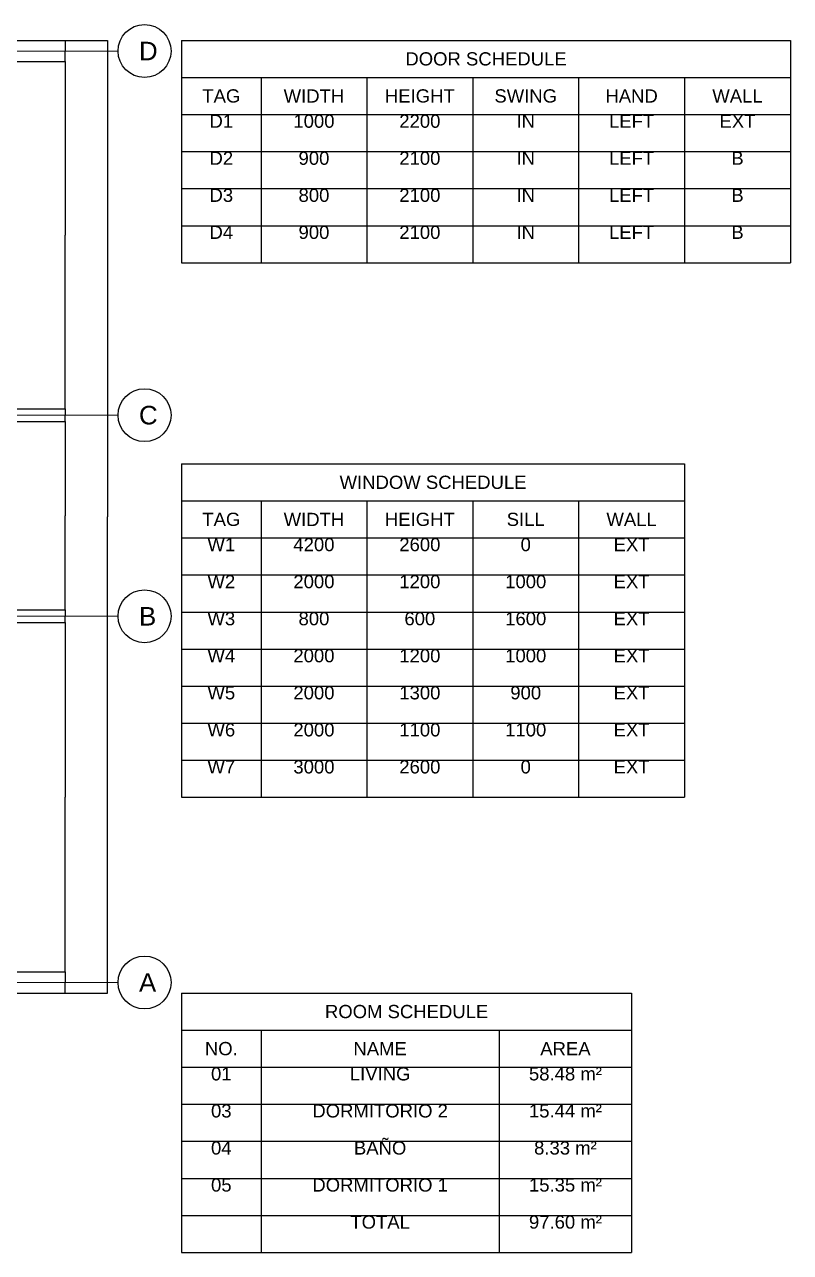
# Model space of a CAD drawing. Header units: millimetres. Extents: x -1900 to 19750, y -2450 to 10900.
# Drawn here: x 12517 to 19750, y -2450 to 9150 of the extents above; entities that cross this region are included whole.
import ezdxf

# ---------------------------------------------------------------- set-up
doc = ezdxf.new("R2010")
doc.units = ezdxf.units.MM
doc.header["$MEASUREMENT"] = 0
doc.linetypes.add('CENTER', pattern=[2, 1.25, -0.25, 0.25, -0.25])
for name, color, linetype, lineweight in [('A-DIMEN-T-N', 2, 'Continuous', 18), ('A-GRID-E-N', 1, 'CENTER', 18), ('A-SYMB-T-N', 7, 'Continuous', 25)]:
    doc.layers.add(name, color=color, linetype=linetype, lineweight=lineweight)
doc.styles.get("Standard").update_dxf_attribs({"font": 'arial.ttf'})
doc.dimstyles.get("Standard").update_dxf_attribs({"dimtxt": 0.18, "dimasz": 0.18, "dimexe": 0.18, "dimexo": 0.0625, "dimgap": 0.09, "dimtad": 0, "dimtih": 1, "dimtoh": 1, "dimdec": 4, "dimzin": 0, "dimdsep": 46, "dimtxsty": 'Standard', "dimcen": 0.09, "dimadec": 0, "dimazin": 0, "dimtfac": 1, "dimtdec": 4, "dimtofl": 0, "dimtmove": 0, "dimatfit": 3, "dimfxl": 1, "dimtolj": 1, "dimtzin": 0, "dimarcsym": 0})

# ---------------------------------------------------------------- blocks, each defined once
blk = doc.blocks.new('*D37')
at = {"layer": 'A-DIMEN-T-N', "color": 0, "lineweight": -2, "transparency": 16777216}
for p, q in [((12000.0625, 200.0000000000001), (12900.18000000002, 200.0000000000003)), ((12900.00000000002, 199.8200000000002), (12900.00000000002, 100.1819031377901)), ((12000.0625, 0), (12900.18000000002, 1.448e-13)), ((12900.00000000002, 0.1800000000001447), (12900.00000000002, 99.8180968622103))]:
    blk.add_line(p, q, dxfattribs=at)
at = {"layer": 'A-DIMEN-T-N', "color": 0, "transparency": 16777216}
for points in [[(12899.97000000002, 199.8200000000002), (12900.03000000002, 199.8200000000002), (12900.00000000002, 200.0000000000003)], [(12899.97000000002, 0.1800000000001447), (12900.03000000002, 0.1800000000001447), (12900.00000000002, 1.447e-13)]]:
    blk.add_solid(points, dxfattribs=at)
at = {"layer": 'Defpoints', "color": 0, "transparency": 16777216}
for p in [(12000, 200.0000000000001), (12900.00000000002, 200.0000000000003), (12000, 0)]:
    blk.add_point(p, dxfattribs=at)
at = {"layer": 'A-DIMEN-T-N', "color": 0, "transparency": 16777216, "insert": (12900.00000000002, 99.9999999999965), "char_height": 0.18, "attachment_point": 5}
blk.add_mtext('\\A1;200.0000', dxfattribs=at)
blk = doc.blocks.new('*D38')
at = {"layer": 'A-DIMEN-T-N', "color": 0, "lineweight": -2, "transparency": 16777216}
for p, q in [((12000.0625, 3500.000000000002), (12900.18000000002, 3500.000000000002)), ((12900.00000000002, 3499.820000000002), (12900.00000000002, 1850.181964529333)), ((12900.00000000002, 200.1800000000002), (12900.00000000002, 1849.81803547067)), ((12000.0625, 200.0000000000001), (12900.18000000002, 200.0000000000003))]:
    blk.add_line(p, q, dxfattribs=at)
at = {"layer": 'A-DIMEN-T-N', "color": 0, "transparency": 16777216}
for points in [[(12899.97000000002, 3499.820000000002), (12900.03000000002, 3499.820000000002), (12900.00000000002, 3500.000000000002)], [(12899.97000000002, 200.1800000000002), (12900.03000000002, 200.1800000000002), (12900.00000000002, 200.0000000000003)]]:
    blk.add_solid(points, dxfattribs=at)
at = {"layer": 'Defpoints', "color": 0, "transparency": 16777216}
for p in [(12000, 3500.000000000002), (12900.00000000002, 3500.000000000002), (12000, 200.0000000000001)]:
    blk.add_point(p, dxfattribs=at)
at = {"layer": 'A-DIMEN-T-N', "color": 0, "transparency": 16777216, "insert": (12900.00000000002, 1849.999999999997), "char_height": 0.18, "attachment_point": 5}
blk.add_mtext('\\A1;3300.0000', dxfattribs=at)
blk = doc.blocks.new('*D39')
at = {"layer": 'A-DIMEN-T-N', "color": 0, "lineweight": -2, "transparency": 16777216}
for p, q in [((12000.0625, 3620.000000000002), (12900.18000000002, 3620.000000000002)), ((12900.00000000002, 3619.820000000002), (12900.00000000002, 3560.181903137792)), ((12000.0625, 3500.000000000002), (12900.18000000002, 3500.000000000002)), ((12900.00000000002, 3500.180000000002), (12900.00000000002, 3559.818096862212))]:
    blk.add_line(p, q, dxfattribs=at)
at = {"layer": 'A-DIMEN-T-N', "color": 0, "transparency": 16777216}
for points in [[(12899.97000000002, 3619.820000000002), (12900.03000000002, 3619.820000000002), (12900.00000000002, 3620.000000000002)], [(12899.97000000002, 3500.180000000002), (12900.03000000002, 3500.180000000002), (12900.00000000002, 3500.000000000002)]]:
    blk.add_solid(points, dxfattribs=at)
at = {"layer": 'Defpoints', "color": 0, "transparency": 16777216}
for p in [(12000, 3620.000000000002), (12900.00000000002, 3620.000000000002), (12000, 3500.000000000002)]:
    blk.add_point(p, dxfattribs=at)
at = {"layer": 'A-DIMEN-T-N', "color": 0, "transparency": 16777216, "insert": (12900.00000000002, 3559.999999999997), "char_height": 0.18, "attachment_point": 5}
blk.add_mtext('\\A1;120.0000', dxfattribs=at)
blk = doc.blocks.new('*D40')
at = {"layer": 'A-DIMEN-T-N', "color": 0, "lineweight": -2, "transparency": 16777216}
for p, q in [((12000.0625, 5400.000000000002), (12900.18000000002, 5400.000000000002)), ((12900.00000000002, 5399.820000000001), (12900.00000000002, 4510.181903137792)), ((12900.00000000002, 3620.180000000002), (12900.00000000002, 4509.818096862211)), ((12000.0625, 3620.000000000002), (12900.18000000002, 3620.000000000002))]:
    blk.add_line(p, q, dxfattribs=at)
at = {"layer": 'A-DIMEN-T-N', "color": 0, "transparency": 16777216}
for points in [[(12899.97000000002, 5399.820000000001), (12900.03000000002, 5399.820000000001), (12900.00000000002, 5400.000000000002)], [(12899.97000000002, 3620.180000000002), (12900.03000000002, 3620.180000000002), (12900.00000000002, 3620.000000000002)]]:
    blk.add_solid(points, dxfattribs=at)
at = {"layer": 'Defpoints', "color": 0, "transparency": 16777216}
for p in [(12000, 5400.000000000002), (12900.00000000002, 5400.000000000002), (12000, 3620.000000000002)]:
    blk.add_point(p, dxfattribs=at)
at = {"layer": 'A-DIMEN-T-N', "color": 0, "transparency": 16777216, "insert": (12900.00000000002, 4509.999999999997), "char_height": 0.18, "attachment_point": 5}
blk.add_mtext('\\A1;1780.0000', dxfattribs=at)
blk = doc.blocks.new('*D41')
at = {"layer": 'A-DIMEN-T-N', "color": 0, "lineweight": -2, "transparency": 16777216}
for p, q in [((12000.0625, 5520.000000000002), (12900.18000000002, 5520.000000000002)), ((12900.00000000002, 5519.820000000001), (12900.00000000002, 5460.181903137792)), ((12900.00000000002, 5400.180000000002), (12900.00000000002, 5459.818096862211)), ((12000.0625, 5400.000000000002), (12900.18000000002, 5400.000000000002))]:
    blk.add_line(p, q, dxfattribs=at)
at = {"layer": 'A-DIMEN-T-N', "color": 0, "transparency": 16777216}
for points in [[(12899.97000000002, 5519.820000000001), (12900.03000000002, 5519.820000000001), (12900.00000000002, 5520.000000000002)], [(12899.97000000002, 5400.180000000002), (12900.03000000002, 5400.180000000002), (12900.00000000002, 5400.000000000002)]]:
    blk.add_solid(points, dxfattribs=at)
at = {"layer": 'Defpoints', "color": 0, "transparency": 16777216}
for p in [(12000, 5520.000000000002), (12900.00000000002, 5520.000000000002), (12000, 5400.000000000002)]:
    blk.add_point(p, dxfattribs=at)
at = {"layer": 'A-DIMEN-T-N', "color": 0, "transparency": 16777216, "insert": (12900.00000000002, 5459.999999999997), "char_height": 0.18, "attachment_point": 5}
blk.add_mtext('\\A1;120.0000', dxfattribs=at)
blk = doc.blocks.new('*D42')
at = {"layer": 'A-DIMEN-T-N', "color": 0, "lineweight": -2, "transparency": 16777216}
for p, q in [((12000.0625, 8800.000000000004), (12900.18000000002, 8800.000000000005)), ((12900.00000000002, 8799.820000000005), (12900.00000000002, 7160.181964529336)), ((12900.00000000002, 5520.180000000002), (12900.00000000002, 7159.818035470673)), ((12000.0625, 5520.000000000002), (12900.18000000002, 5520.000000000002))]:
    blk.add_line(p, q, dxfattribs=at)
at = {"layer": 'A-DIMEN-T-N', "color": 0, "transparency": 16777216}
for points in [[(12899.97000000002, 8799.820000000005), (12900.03000000002, 8799.820000000005), (12900.00000000002, 8800.000000000005)], [(12899.97000000002, 5520.180000000002), (12900.03000000002, 5520.180000000002), (12900.00000000002, 5520.000000000002)]]:
    blk.add_solid(points, dxfattribs=at)
at = {"layer": 'Defpoints', "color": 0, "transparency": 16777216}
for p in [(12000, 8800.000000000004), (12900.00000000002, 8800.000000000005), (12000, 5520.000000000002)]:
    blk.add_point(p, dxfattribs=at)
at = {"layer": 'A-DIMEN-T-N', "color": 0, "transparency": 16777216, "insert": (12900.00000000002, 7159.999999999998), "char_height": 0.18, "attachment_point": 5}
blk.add_mtext('\\A1;3280.0000', dxfattribs=at)
blk = doc.blocks.new('*D43')
at = {"layer": 'A-DIMEN-T-N', "color": 0, "lineweight": -2, "transparency": 16777216}
for p, q in [((12000.0625, 9000.000000000005), (12900.18000000002, 9000.000000000005)), ((12900.00000000002, 8999.820000000005), (12900.00000000002, 8900.181903137795)), ((12900.00000000002, 8800.180000000006), (12900.00000000002, 8899.818096862216)), ((12000.0625, 8800.000000000004), (12900.18000000002, 8800.000000000005))]:
    blk.add_line(p, q, dxfattribs=at)
at = {"layer": 'A-DIMEN-T-N', "color": 0, "transparency": 16777216}
for points in [[(12899.97000000002, 8999.820000000005), (12900.03000000002, 8999.820000000005), (12900.00000000002, 9000.000000000005)], [(12899.97000000002, 8800.180000000006), (12900.03000000002, 8800.180000000006), (12900.00000000002, 8800.000000000005)]]:
    blk.add_solid(points, dxfattribs=at)
at = {"layer": 'Defpoints', "color": 0, "transparency": 16777216}
for p in [(12000, 9000.000000000005), (12900.00000000002, 9000.000000000005), (12000, 8800.000000000004)]:
    blk.add_point(p, dxfattribs=at)
at = {"layer": 'A-DIMEN-T-N', "color": 0, "transparency": 16777216, "insert": (12900.00000000002, 8900), "char_height": 0.18, "attachment_point": 5}
blk.add_mtext('\\A1;200.0000', dxfattribs=at)
blk = doc.blocks.new('*D44')
at = {"layer": 'A-DIMEN-T-N', "color": 0, "lineweight": -2, "transparency": 16777216}
for p, q in [((12000.0625, 9000.000000000005), (13300.18000000002, 9000.000000000005)), ((13300.00000000002, 8999.820000000005), (13300.00000000002, 4500.181903137792)), ((13300.00000000002, 0.1800000000002091), (13300.00000000002, 4499.818096862212)), ((12000.0625, 0), (13300.18000000002, 2.091e-13))]:
    blk.add_line(p, q, dxfattribs=at)
at = {"layer": 'A-DIMEN-T-N', "color": 0, "transparency": 16777216}
for points in [[(13299.97000000002, 8999.820000000005), (13300.03000000002, 8999.820000000005), (13300.00000000002, 9000.000000000005)], [(13299.97000000002, 0.1800000000002091), (13300.03000000002, 0.1800000000002091), (13300.00000000002, 2.091e-13)]]:
    blk.add_solid(points, dxfattribs=at)
at = {"layer": 'Defpoints', "color": 0, "transparency": 16777216}
for p in [(12000, 9000.000000000005), (13300.00000000002, 9000.000000000005), (12000, 0)]:
    blk.add_point(p, dxfattribs=at)
at = {"layer": 'A-DIMEN-T-N', "color": 0, "transparency": 16777216, "insert": (13300.00000000002, 4499.999999999997), "char_height": 0.18, "attachment_point": 5}
blk.add_mtext('\\A1;9000.0000', dxfattribs=at)
blk = doc.blocks.new('*T45')
at = {"layer": 'A-SYMB-T-N', "color": 0, "linetype": 'ByBlock', "lineweight": -2, "transparency": 16777216}
for p, q in [((0, 0), (5750, 0)), ((0, 0), (0, -2100)), ((5750, 0), (5750, -2100)), ((0, -350), (5750, -350)), ((750, -350), (750, -2100)), ((1750, -350), (1750, -2100)), ((2750, -350), (2750, -2100)), ((3750, -350), (3750, -2100)), ((4750, -350), (4750, -2100)), ((0, -700), (5750, -700)), ((0, -1050), (5750, -1050)), ((0, -1400), (5750, -1400)), ((0, -1750), (5750, -1750)), ((0, -2100), (5750, -2100))]:
    blk.add_line(p, q, dxfattribs=at)
at = {"layer": 'A-SYMB-T-N', "color": 0, "transparency": 16777216, "char_height": 125}
for s, insert, width, attachment_point in [('DOOR SCHEDULE', (2875, -175), 5749.88, 5), ('TAG', (375, -525), 749.88, 5), ('WIDTH', (1250, -525), 999.8800000000001, 5), ('HEIGHT', (2250, -525), 999.8800000000001, 5), ('SWING', (3250, -525), 999.8800000000001, 5), ('HAND', (4250, -525), 999.8800000000001, 5), ('WALL', (5250, -525), 999.8800000000001, 5), ('D1', (375, -700.0599999999995), 749.88, 2), ('1000', (1250, -700.0599999999995), 999.8800000000001, 2), ('2200', (2250, -700.0599999999995), 999.8800000000001, 2), ('IN', (3250, -700.0599999999995), 999.8800000000001, 2), ('LEFT', (4250, -700.0599999999995), 999.8800000000001, 2), ('EXT', (5250, -700.0599999999995), 999.8800000000001, 2), ('D2', (375, -1050.06), 749.88, 2), ('900', (1250, -1050.06), 999.8800000000001, 2), ('2100', (2250, -1050.06), 999.8800000000001, 2), ('IN', (3250, -1050.06), 999.8800000000001, 2), ('LEFT', (4250, -1050.06), 999.8800000000001, 2), ('B', (5250, -1050.06), 999.8800000000001, 2), ('D3', (375, -1400.06), 749.88, 2), ('800', (1250, -1400.06), 999.8800000000001, 2), ('2100', (2250, -1400.06), 999.8800000000001, 2), ('IN', (3250, -1400.06), 999.8800000000001, 2), ('LEFT', (4250, -1400.06), 999.8800000000001, 2), ('B', (5250, -1400.06), 999.8800000000001, 2), ('D4', (375, -1750.06), 749.88, 2), ('900', (1250, -1750.06), 999.8800000000001, 2), ('2100', (2250, -1750.06), 999.8800000000001, 2), ('IN', (3250, -1750.06), 999.8800000000001, 2), ('LEFT', (4250, -1750.06), 999.8800000000001, 2), ('B', (5250, -1750.06), 999.8800000000001, 2)]:
    blk.add_mtext(s, dxfattribs=dict(at, insert=insert, width=width, attachment_point=attachment_point))
blk = doc.blocks.new('*T46')
at = {"layer": 'A-SYMB-T-N', "color": 0, "linetype": 'ByBlock', "lineweight": -2, "transparency": 16777216}
for p, q in [((0, 0), (4750, 0)), ((0, 0), (0, -3150)), ((4750, 0), (4750, -3150)), ((0, -350), (4750, -350)), ((750, -350), (750, -3150)), ((1750, -350), (1750, -3150)), ((2750, -350), (2750, -3150)), ((3750, -350), (3750, -3150)), ((0, -700), (4750, -700)), ((0, -1050), (4750, -1050)), ((0, -1400), (4750, -1400)), ((0, -1750), (4750, -1750)), ((0, -2100), (4750, -2100)), ((0, -2450), (4750, -2450)), ((0, -2800), (4750, -2800)), ((0, -3150), (4750, -3150))]:
    blk.add_line(p, q, dxfattribs=at)
at = {"layer": 'A-SYMB-T-N', "color": 0, "transparency": 16777216, "char_height": 125}
for s, insert, width, attachment_point in [('WINDOW SCHEDULE', (2375, -175), 4749.88, 5), ('TAG', (375, -525), 749.88, 5), ('WIDTH', (1250, -525), 999.8800000000001, 5), ('HEIGHT', (2250, -525), 999.8800000000001, 5), ('SILL', (3250, -525), 999.8800000000001, 5), ('WALL', (4250, -525), 999.8800000000001, 5), ('W1', (375, -700.0600000000003), 749.88, 2), ('4200', (1250, -700.0600000000003), 999.8800000000001, 2), ('2600', (2250, -700.0600000000003), 999.8800000000001, 2), ('0', (3250, -700.0600000000003), 999.8800000000001, 2), ('EXT', (4250, -700.0600000000003), 999.8800000000001, 2), ('W2', (375, -1050.06), 749.88, 2), ('2000', (1250, -1050.06), 999.8800000000001, 2), ('1200', (2250, -1050.06), 999.8800000000001, 2), ('1000', (3250, -1050.06), 999.8800000000001, 2), ('EXT', (4250, -1050.06), 999.8800000000001, 2), ('W3', (375, -1400.06), 749.88, 2), ('800', (1250, -1400.06), 999.8800000000001, 2), ('600', (2250, -1400.06), 999.8800000000001, 2), ('1600', (3250, -1400.06), 999.8800000000001, 2), ('EXT', (4250, -1400.06), 999.8800000000001, 2), ('W4', (375, -1750.06), 749.88, 2), ('2000', (1250, -1750.06), 999.8800000000001, 2), ('1200', (2250, -1750.06), 999.8800000000001, 2), ('1000', (3250, -1750.06), 999.8800000000001, 2), ('EXT', (4250, -1750.06), 999.8800000000001, 2), ('W5', (375, -2100.06), 749.88, 2), ('2000', (1250, -2100.06), 999.8800000000001, 2), ('1300', (2250, -2100.06), 999.8800000000001, 2), ('900', (3250, -2100.06), 999.8800000000001, 2), ('EXT', (4250, -2100.06), 999.8800000000001, 2), ('W6', (375, -2450.06), 749.88, 2), ('2000', (1250, -2450.06), 999.8800000000001, 2), ('1100', (2250, -2450.06), 999.8800000000001, 2), ('1100', (3250, -2450.06), 999.8800000000001, 2), ('EXT', (4250, -2450.06), 999.8800000000001, 2), ('W7', (375, -2800.06), 749.88, 2), ('3000', (1250, -2800.06), 999.8800000000001, 2), ('2600', (2250, -2800.06), 999.8800000000001, 2), ('0', (3250, -2800.06), 999.8800000000001, 2), ('EXT', (4250, -2800.06), 999.8800000000001, 2)]:
    blk.add_mtext(s, dxfattribs=dict(at, insert=insert, width=width, attachment_point=attachment_point))
blk = doc.blocks.new('*T47')
at = {"layer": 'A-SYMB-T-N', "color": 0, "linetype": 'ByBlock', "lineweight": -2, "transparency": 16777216}
for p, q in [((0, 0), (4250, 0)), ((0, 0), (0, -2450)), ((4250, 0), (4250, -2450)), ((0, -350), (4250, -350)), ((750, -350), (750, -2450)), ((3000, -350), (3000, -2450)), ((0, -700), (4250, -700)), ((0, -1050), (4250, -1050)), ((0, -1400), (4250, -1400)), ((0, -1750), (4250, -1750)), ((0, -2100), (4250, -2100)), ((0, -2450), (4250, -2450))]:
    blk.add_line(p, q, dxfattribs=at)
at = {"layer": 'A-SYMB-T-N', "color": 0, "transparency": 16777216, "char_height": 125}
for s, insert, width, attachment_point in [('ROOM SCHEDULE', (2125, -175), 4249.88, 5), ('NO.', (375, -525), 749.88, 5), ('NAME', (1875, -525), 2249.88, 5), ('AREA', (3625, -525), 1249.88, 5), ('01', (375, -700.06), 749.88, 2), ('LIVING', (1875, -700.06), 2249.88, 2), ('58.48 m²', (3625, -700.06), 1249.88, 2), ('03', (375, -1050.06), 749.88, 2), ('DORMITORIO 2', (1875, -1050.06), 2249.88, 2), ('15.44 m²', (3625, -1050.06), 1249.88, 2), ('BAÑO', (1875, -1400.06), 2249.88, 2), ('04', (375, -1400.06), 749.88, 2), ('8.33 m²', (3625, -1400.06), 1249.88, 2), ('05', (375, -1750.06), 749.88, 2), ('DORMITORIO 1', (1875, -1750.06), 2249.88, 2), ('15.35 m²', (3625, -1750.06), 1249.88, 2), ('TOTAL', (1875, -2100.06), 2249.88, 2), ('97.60 m²', (3625, -2100.06), 1249.88, 2)]:
    blk.add_mtext(s, dxfattribs=dict(at, insert=insert, width=width, attachment_point=attachment_point))

msp = doc.modelspace()

# ---------------------------------------------------------------- linework, layer by layer
at = {"layer": 'A-GRID-E-N'}
for p, q in [((-1400, 8900), (13400, 8900)), ((-1400, 5460), (13400, 5460)), ((-1400, 3560), (13400, 3560)), ((-1400, 100), (13400, 100))]:
    msp.add_line(p, q, dxfattribs=at)
at = {"layer": 'A-SYMB-T-N'}
for centre in [(13650, 8900), (13650, 5460), (13650, 3560), (13650, 100)]:
    msp.add_circle(centre, 250, dxfattribs=at)

# ---------------------------------------------------------------- block references
for name, p in [('*T45', (14000, 9000)), ('*T46', (14000, 5000)), ('*T47', (14000, 0))]:
    msp.add_blockref(name, p)

# ---------------------------------------------------------------- texts
for s, p in [('D', (13597.5, 8812.5)), ('C', (13597.5, 5372.5)), ('B', (13597.5, 3472.5)), ('A', (13597.5, 12.5))]:
    msp.add_text(s, height=175, dxfattribs=at).set_placement(p)

# ---------------------------------------------------------------- dimensions: what is measured, and where the dimension line sits
at = {"layer": 'A-DIMEN-T-N'}
for base, p1, p2, picture, middle in [((12900.00000000002, 9000.000000000005), (12000, 8800), (12000, 9000), '*D43', (12900.00000000002, 8900)), ((13300.00000000002, 9000.000000000005), (12000, 0), (12000, 9000), '*D44', (13300.00000000002, 4499.999999999997)), ((12900.00000000002, 8800.000000000005), (12000, 5520), (12000, 8800), '*D42', (12900.00000000002, 7159.999999999998)), ((12900.00000000002, 5520.000000000002), (12000, 5400), (12000, 5520), '*D41', (12900.00000000002, 5459.999999999997)), ((12900.00000000002, 5400.000000000002), (12000, 3620), (12000, 5400), '*D40', (12900.00000000002, 4509.999999999997)), ((12900.00000000002, 3620.000000000002), (12000, 3500), (12000, 3620), '*D39', (12900.00000000002, 3559.999999999997)), ((12900.00000000002, 3500.000000000002), (12000, 200), (12000, 3500), '*D38', (12900.00000000002, 1849.999999999997)), ((12900.00000000002, 200.0000000000003), (12000, 0), (12000, 200), '*D37', (12900.00000000002, 99.9999999999965))]:
    dim = msp.add_linear_dim(base=base, p1=p1, p2=p2, angle=90, dimstyle='Standard', dxfattribs=at)
    dim.commit()
    dim.dimension.update_dxf_attribs({"geometry": picture, "text_midpoint": middle})

doc.saveas('drawing.dxf')
